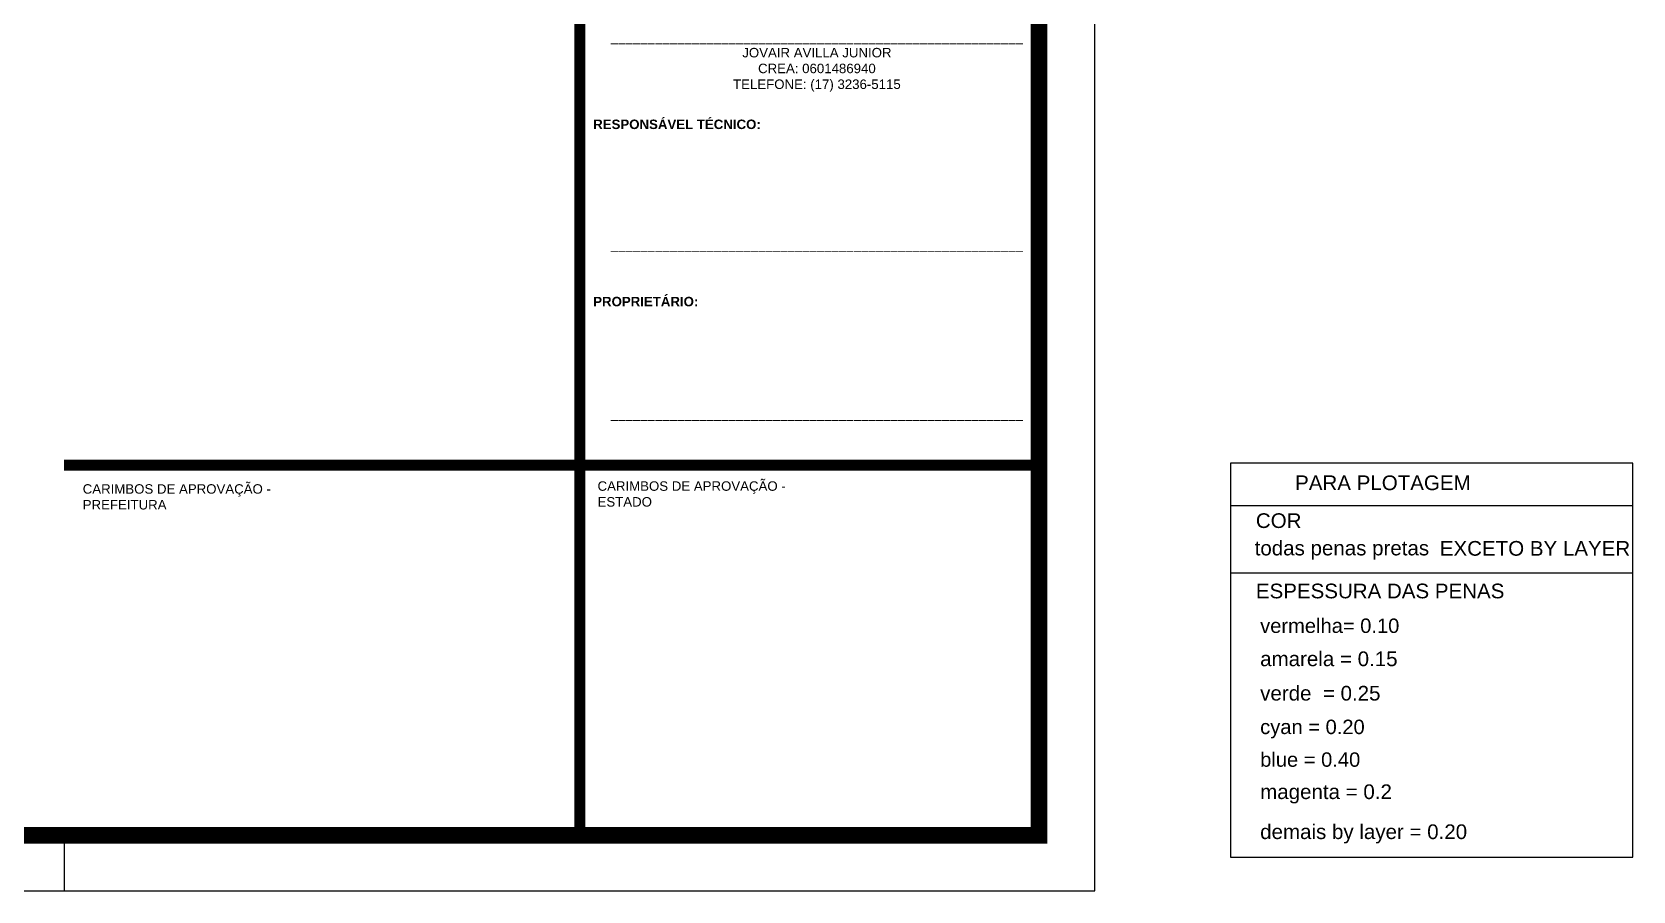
# Model space of a CAD drawing. Header units: millimetres. Extents: x -967 to 563, y -1588 to 506.
# Drawn here: x 120.72 to 149.45, y -295.37 to -279.95 of the extents above; entities that cross this region are included whole.
import ezdxf

# ---------------------------------------------------------------- set-up
doc = ezdxf.new("R2010")
doc.units = ezdxf.units.MM
doc.linetypes.add('HIDDEN', pattern=[9.525, 6.35, -3.175])
for name, color, linetype in [('00 - IMPPER - FOLHA - BORDAS', 1, 'Continuous'), ('00 - IMPPER - FOLHA - SELO', 253, 'Continuous'), ('00 - IMPPER - FOLHA - TEXTO', 1, 'Continuous'), ('1', 5, 'Continuous'), ('PROJECAO OSSO', 30, 'HIDDEN')]:
    doc.layers.add(name, color=color, linetype=linetype)
doc.styles.add('IMPPER 1-100', font='arial.ttf', dxfattribs={"height": 0.17})
doc.styles.add('STENG', font='arial.ttf')

# ---------------------------------------------------------------- blocks, each defined once
blk = doc.blocks.new('a0 impper')
at = {"layer": '00 - IMPPER - FOLHA - BORDAS'}
blk.add_line((2801.489, 1116.711), (2801.489, 1115.711), dxfattribs=at)
blk.add_lwpolyline([(2701.089, 1145.411), (2701.089, 1115.711), (2819.989, 1115.711), (2819.989, 1199.811), (2702.589, 1199.811)], dxfattribs=at)
at = {"layer": '00 - IMPPER - FOLHA - BORDAS', "const_width": 0.3}
blk.add_lwpolyline([(2703.589, 1116.711), (2818.989, 1116.711), (2818.989, 1198.811), (2703.589, 1198.811)], close=True, dxfattribs=at)
blk = doc.blocks.new('CARIMBO STORINI (LO) RO')
at = {"layer": '00 - IMPPER - FOLHA - SELO', "color": 240, "true_color": 0xee2d35, "const_width": 0.2}
for points in [[(140.7, 45.789), (140.7, 27.875)], [(131.443, 34.517), (148.943, 34.517)]]:
    blk.add_lwpolyline(points, dxfattribs=at)
at = {"layer": '00 - IMPPER - FOLHA - SELO', "color": 2, "char_height": 0.17, "attachment_point": 1, "style": 'IMPPER 1-100'}
for s, width, insert in [('{\\fArial|b1|i0|c0|p34;RESPONSÁVEL TÉCNICO:}', 3.98066, (140.94, 40.719)), ('{\\fArial|b1|i0|c0|p34;PROPRIETÁRIO:}', 3.98066, (140.94, 37.538)), ('CARIMBOS DE APROVAÇÃO - PREFEITURA', 4.03504, (131.778, 34.175)), ('CARIMBOS DE APROVAÇÃO - ESTADO', 4.03504, (141.018, 34.227))]:
    blk.add_mtext_dynamic_manual_height_columns(s, width=width, gutter_width=0.85, heights=[0], dxfattribs=dict(at, insert=insert))
at = {"layer": '00 - IMPPER - FOLHA - TEXTO', "char_height": 0.17, "attachment_point": 5, "style": 'IMPPER 1-100'}
for s, insert in [('\\pxqc;________________________________________________________\\PJOVAIR AVILLA JUNIOR \\PCREA: 0601486940\\PTELEFONE: (17) 3236-5115', (144.955, 41.753)), ('\\pxqc;________________________________________________________', (144.955, 38.45)), ('\\pxqc;________________________________________________________', (144.955, 35.419))]:
    blk.add_mtext_dynamic_manual_height_columns(s, width=12.78577, gutter_width=0.85, heights=[0], dxfattribs=dict(at, insert=insert))

msp = doc.modelspace()

# ---------------------------------------------------------------- linework, layer by layer
at = {"layer": '1', "color": 0}
for p, q in [((149.4508, -287.6867), (142.2242, -287.6867)), ((142.2242, -287.6867), (142.2242, -294.7619)), ((149.4508, -287.6867), (142.2242, -287.6867)), ((142.2242, -287.6867), (142.2242, -294.7619)), ((149.4508, -294.7619), (149.4508, -287.6867)), ((149.4508, -294.7619), (149.4508, -287.6867)), ((142.2242, -288.4508), (149.4508, -288.4508)), ((142.2242, -288.4508), (149.4508, -288.4508)), ((142.2242, -289.6581), (149.4508, -289.6581)), ((142.2242, -289.6581), (149.4508, -289.6581)), ((142.2242, -294.7619), (149.4508, -294.7619)), ((142.2242, -294.7619), (149.4508, -294.7619))]:
    msp.add_line(p, q, dxfattribs=at)

# ---------------------------------------------------------------- block references
for name, p in [('a0 impper', (-2680.1975, -1411.0778)), ('CARIMBO STORINI (LO) RO', (-10.1512, -322.242))]:
    msp.add_blockref(name, p)

# ---------------------------------------------------------------- texts
at = {"layer": '1', "color": 0, "style": 'STENG'}
for s, height, p in [('PARA PLOTAGEM', 0.263565, (143.3868, -288.1728)), ('PARA PLOTAGEM', 0.263565, (143.3868, -288.1728)), ('COR', 0.26357, (142.6826, -288.8524)), ('COR', 0.26357, (142.6826, -288.8524)), ('todas penas pretas ', 0.263565, (142.6606, -289.3443)), ('todas penas pretas ', 0.263565, (142.6606, -289.3443)), ('ESPESSURA DAS PENAS', 0.263565, (142.6826, -290.1149)), ('ESPESSURA DAS PENAS', 0.263565, (142.6826, -290.1149)), ('vermelha= 0.10', 0.258398, (142.7596, -290.7358)), ('vermelha= 0.10', 0.258398, (142.7596, -290.7358)), ('amarela = 0.15', 0.263565, (142.7596, -291.3321)), ('amarela = 0.15', 0.263565, (142.7596, -291.3321)), ('verde  = 0.25', 0.263565, (142.7596, -291.9492)), ('verde  = 0.25', 0.263565, (142.7596, -291.9492)), ('cyan = 0.20', 0.258398, (142.7596, -292.5511)), ('cyan = 0.20', 0.258398, (142.7596, -292.5511)), ('blue = 0.40', 0.258398, (142.7596, -293.1377)), ('blue = 0.40', 0.258398, (142.7596, -293.1377)), ('magenta = 0.2', 0.263565, (142.7596, -293.7175)), ('magenta = 0.2', 0.263565, (142.7596, -293.7175))]:
    msp.add_text(s, height=height, dxfattribs=at).set_placement(p)
at = {"layer": 'PROJECAO OSSO', "style": 'STENG'}
for s, p in [(' EXCETO BY LAYER', (145.8816, -289.3498)), (' EXCETO BY LAYER', (145.8816, -289.3498)), ('demais by layer = 0.20', (142.7596, -294.4354)), ('demais by layer = 0.20', (142.7596, -294.4354))]:
    msp.add_text(s, height=0.263565, dxfattribs=at).set_placement(p)

doc.saveas('drawing.dxf')
